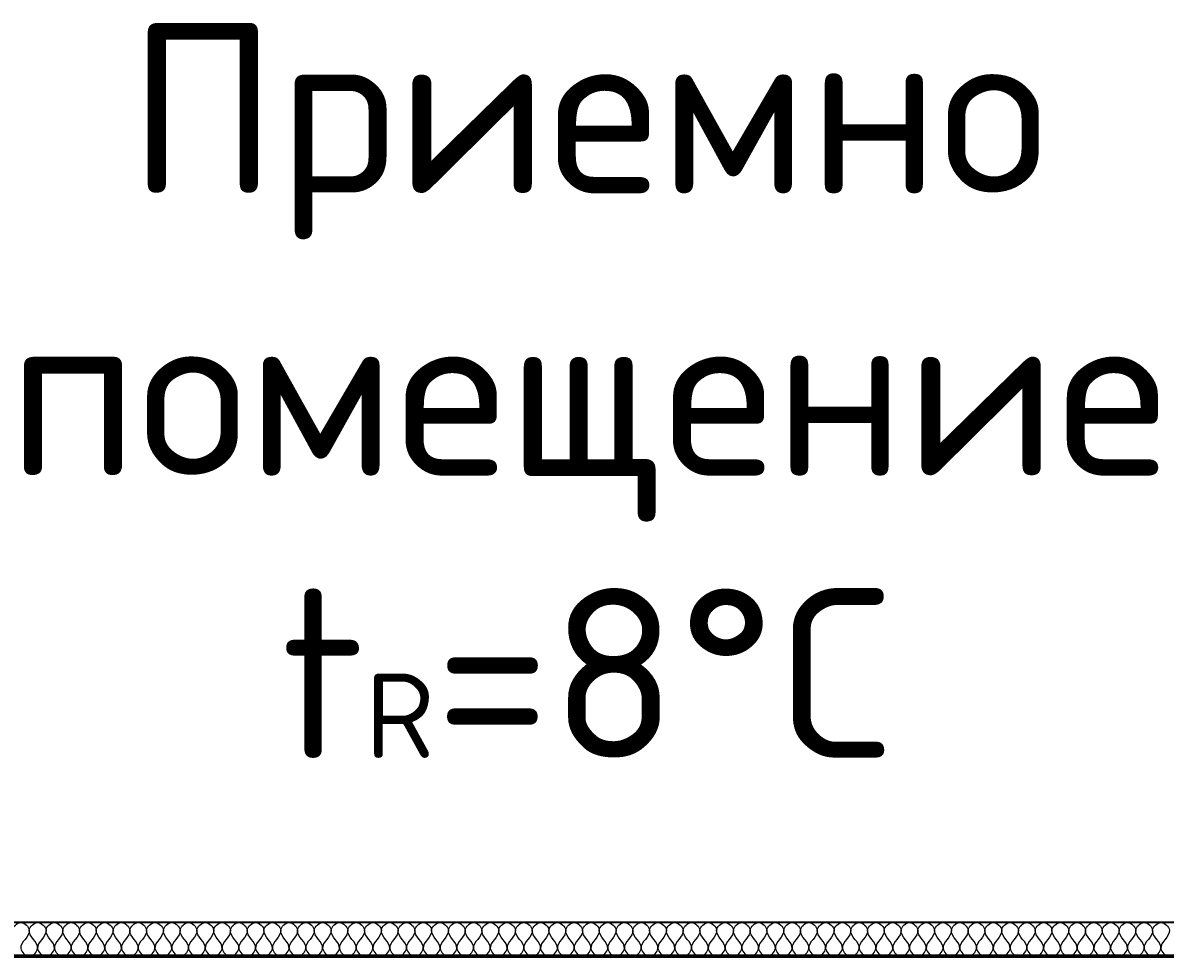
# Model space of a CAD drawing. Header units: metres. Extents: x 125 to 1179, y 511 to 749.
# Drawn here: x 966.9 to 1034.4, y 527.8 to 582.9 of the extents above; entities that cross this region are included whole.
import ezdxf

# ---------------------------------------------------------------- set-up
doc = ezdxf.new("R2010")
doc.units = ezdxf.units.M
doc.layers.add('Text18', color=8, linetype='Continuous', lineweight=18)
doc.styles.get("Standard").update_dxf_attribs({"font": 'arial.ttf'})

msp = doc.modelspace()

# ---------------------------------------------------------------- linework, layer by layer
for p, q in [((830.635, 529.829), (1170.635, 529.829)), ((828.635, 527.829), (1172.635, 527.829))]:
    msp.add_line(p, q)
at = {"lineweight": 50}
msp.add_line((822.635, 527.829), (1178.635, 527.829), dxfattribs=at)
at = {"layer": 'Text18', "color": 0, "ltscale": 0.5}
for points, knots in [([(966.28, 529.364), (966.31, 529.578), (966.775, 530.042), (967.66, 529.161), (966.378, 528.478), (967.049, 527.83), (967.27, 527.829)], [2.217326, 2.217326, 2.217326, 2.217326, 2.553667, 2.890008, 3.49416, 3.830501, 3.830501, 3.830501, 3.830501]), ([(967.27, 529.364), (967.3, 529.578), (967.765, 530.042), (968.651, 529.161), (967.368, 528.478), (968.039, 527.83), (968.261, 527.829)], [2.217326, 2.217326, 2.217326, 2.217326, 2.553667, 2.890008, 3.49416, 3.830501, 3.830501, 3.830501, 3.830501]), ([(968.261, 529.364), (968.29, 529.578), (968.756, 530.042), (969.641, 529.161), (968.358, 528.478), (969.029, 527.83), (969.251, 527.829)], [2.217326, 2.217326, 2.217326, 2.217326, 2.553667, 2.890008, 3.49416, 3.830501, 3.830501, 3.830501, 3.830501]), ([(969.251, 529.364), (969.281, 529.578), (969.746, 530.042), (970.631, 529.161), (969.348, 528.478), (970.019, 527.83), (970.241, 527.829)], [2.217326, 2.217326, 2.217326, 2.217326, 2.553667, 2.890008, 3.49416, 3.830501, 3.830501, 3.830501, 3.830501]), ([(970.241, 529.364), (970.271, 529.578), (970.736, 530.042), (971.621, 529.161), (970.339, 528.478), (971.01, 527.83), (971.232, 527.829)], [2.217326, 2.217326, 2.217326, 2.217326, 2.553667, 2.890008, 3.49416, 3.830501, 3.830501, 3.830501, 3.830501]), ([(971.232, 529.364), (971.261, 529.578), (971.726, 530.042), (972.612, 529.161), (971.329, 528.478), (972, 527.83), (972.222, 527.829)], [2.217326, 2.217326, 2.217326, 2.217326, 2.553667, 2.890008, 3.49416, 3.830501, 3.830501, 3.830501, 3.830501]), ([(972.222, 529.364), (972.251, 529.578), (972.717, 530.042), (973.602, 529.161), (972.319, 528.478), (972.99, 527.83), (973.212, 527.829)], [2.217326, 2.217326, 2.217326, 2.217326, 2.553667, 2.890008, 3.49416, 3.830501, 3.830501, 3.830501, 3.830501]), ([(973.212, 529.364), (973.242, 529.578), (973.707, 530.042), (974.592, 529.161), (973.309, 528.478), (973.98, 527.83), (974.202, 527.829)], [2.217326, 2.217326, 2.217326, 2.217326, 2.553667, 2.890008, 3.49416, 3.830501, 3.830501, 3.830501, 3.830501]), ([(974.202, 529.364), (974.232, 529.578), (974.697, 530.042), (975.582, 529.161), (974.3, 528.478), (974.971, 527.83), (975.193, 527.829)], [2.217326, 2.217326, 2.217326, 2.217326, 2.553667, 2.890008, 3.49416, 3.830501, 3.830501, 3.830501, 3.830501]), ([(975.193, 529.364), (975.222, 529.578), (975.687, 530.042), (976.573, 529.161), (975.29, 528.478), (975.961, 527.83), (976.183, 527.829)], [2.217326, 2.217326, 2.217326, 2.217326, 2.553667, 2.890008, 3.49416, 3.830501, 3.830501, 3.830501, 3.830501]), ([(976.183, 529.364), (976.212, 529.578), (976.678, 530.042), (977.563, 529.161), (976.28, 528.478), (976.951, 527.83), (977.173, 527.829)], [2.217326, 2.217326, 2.217326, 2.217326, 2.553667, 2.890008, 3.49416, 3.830501, 3.830501, 3.830501, 3.830501]), ([(977.173, 529.364), (977.203, 529.578), (977.668, 530.042), (978.553, 529.161), (977.27, 528.478), (977.941, 527.83), (978.163, 527.829)], [2.217326, 2.217326, 2.217326, 2.217326, 2.553667, 2.890008, 3.49416, 3.830501, 3.830501, 3.830501, 3.830501]), ([(978.163, 529.364), (978.193, 529.578), (978.658, 530.042), (979.544, 529.161), (978.261, 528.478), (978.932, 527.83), (979.154, 527.829)], [2.217326, 2.217326, 2.217326, 2.217326, 2.553667, 2.890008, 3.49416, 3.830501, 3.830501, 3.830501, 3.830501]), ([(979.154, 529.364), (979.183, 529.578), (979.648, 530.042), (980.534, 529.161), (979.251, 528.478), (979.922, 527.83), (980.144, 527.829)], [2.217326, 2.217326, 2.217326, 2.217326, 2.553667, 2.890008, 3.49416, 3.830501, 3.830501, 3.830501, 3.830501]), ([(980.144, 529.364), (980.173, 529.578), (980.639, 530.042), (981.524, 529.161), (980.241, 528.478), (980.912, 527.83), (981.134, 527.829)], [2.217326, 2.217326, 2.217326, 2.217326, 2.553667, 2.890008, 3.49416, 3.830501, 3.830501, 3.830501, 3.830501]), ([(981.134, 529.364), (981.164, 529.578), (981.629, 530.042), (982.514, 529.161), (981.231, 528.478), (981.902, 527.83), (982.124, 527.829)], [2.217326, 2.217326, 2.217326, 2.217326, 2.553667, 2.890008, 3.49416, 3.830501, 3.830501, 3.830501, 3.830501]), ([(982.124, 529.364), (982.154, 529.578), (982.619, 530.042), (983.505, 529.161), (982.222, 528.478), (982.893, 527.83), (983.115, 527.829)], [2.217326, 2.217326, 2.217326, 2.217326, 2.553667, 2.890008, 3.49416, 3.830501, 3.830501, 3.830501, 3.830501]), ([(983.115, 529.364), (983.144, 529.578), (983.609, 530.042), (984.495, 529.161), (983.212, 528.478), (983.883, 527.83), (984.105, 527.829)], [2.217326, 2.217326, 2.217326, 2.217326, 2.553667, 2.890008, 3.49416, 3.830501, 3.830501, 3.830501, 3.830501]), ([(984.105, 529.364), (984.134, 529.578), (984.6, 530.042), (985.485, 529.161), (984.202, 528.478), (984.873, 527.83), (985.095, 527.829)], [2.217326, 2.217326, 2.217326, 2.217326, 2.553667, 2.890008, 3.49416, 3.830501, 3.830501, 3.830501, 3.830501]), ([(985.095, 529.364), (985.125, 529.578), (985.59, 530.042), (986.475, 529.161), (985.193, 528.478), (985.863, 527.83), (986.085, 527.829)], [2.217326, 2.217326, 2.217326, 2.217326, 2.553667, 2.890008, 3.49416, 3.830501, 3.830501, 3.830501, 3.830501]), ([(986.085, 529.364), (986.115, 529.578), (986.58, 530.042), (987.466, 529.161), (986.183, 528.478), (986.854, 527.83), (987.076, 527.829)], [2.217326, 2.217326, 2.217326, 2.217326, 2.553667, 2.890008, 3.49416, 3.830501, 3.830501, 3.830501, 3.830501]), ([(987.076, 529.364), (987.105, 529.578), (987.57, 530.042), (988.456, 529.161), (987.173, 528.478), (987.844, 527.83), (988.066, 527.829)], [2.217326, 2.217326, 2.217326, 2.217326, 2.553667, 2.890008, 3.49416, 3.830501, 3.830501, 3.830501, 3.830501]), ([(988.066, 529.364), (988.095, 529.578), (988.561, 530.042), (989.446, 529.161), (988.163, 528.478), (988.834, 527.83), (989.056, 527.829)], [2.217326, 2.217326, 2.217326, 2.217326, 2.553667, 2.890008, 3.49416, 3.830501, 3.830501, 3.830501, 3.830501]), ([(989.056, 529.364), (989.086, 529.578), (989.551, 530.042), (990.436, 529.161), (989.154, 528.478), (989.824, 527.83), (990.046, 527.829)], [2.217326, 2.217326, 2.217326, 2.217326, 2.553667, 2.890008, 3.49416, 3.830501, 3.830501, 3.830501, 3.830501]), ([(990.046, 529.364), (990.076, 529.578), (990.541, 530.042), (991.427, 529.161), (990.144, 528.478), (990.815, 527.83), (991.037, 527.829)], [2.217326, 2.217326, 2.217326, 2.217326, 2.553667, 2.890008, 3.49416, 3.830501, 3.830501, 3.830501, 3.830501]), ([(991.037, 529.364), (991.066, 529.578), (991.531, 530.042), (992.417, 529.161), (991.134, 528.478), (991.805, 527.83), (992.027, 527.829)], [2.217326, 2.217326, 2.217326, 2.217326, 2.553667, 2.890008, 3.49416, 3.830501, 3.830501, 3.830501, 3.830501]), ([(992.027, 529.364), (992.056, 529.578), (992.522, 530.042), (993.407, 529.161), (992.124, 528.478), (992.795, 527.83), (993.017, 527.829)], [2.217326, 2.217326, 2.217326, 2.217326, 2.553667, 2.890008, 3.49416, 3.830501, 3.830501, 3.830501, 3.830501]), ([(993.017, 529.364), (993.047, 529.578), (993.512, 530.042), (994.397, 529.161), (993.115, 528.478), (993.785, 527.83), (994.007, 527.829)], [2.217326, 2.217326, 2.217326, 2.217326, 2.553667, 2.890008, 3.49416, 3.830501, 3.830501, 3.830501, 3.830501]), ([(994.007, 529.364), (994.037, 529.578), (994.502, 530.042), (995.388, 529.161), (994.105, 528.478), (994.776, 527.83), (994.998, 527.829)], [2.217326, 2.217326, 2.217326, 2.217326, 2.553667, 2.890008, 3.49416, 3.830501, 3.830501, 3.830501, 3.830501]), ([(994.998, 529.364), (995.027, 529.578), (995.492, 530.042), (996.378, 529.161), (995.095, 528.478), (995.766, 527.83), (995.988, 527.829)], [2.217326, 2.217326, 2.217326, 2.217326, 2.553667, 2.890008, 3.49416, 3.830501, 3.830501, 3.830501, 3.830501]), ([(995.988, 529.364), (996.017, 529.578), (996.483, 530.042), (997.368, 529.161), (996.085, 528.478), (996.756, 527.83), (996.978, 527.829)], [2.217326, 2.217326, 2.217326, 2.217326, 2.553667, 2.890008, 3.49416, 3.830501, 3.830501, 3.830501, 3.830501]), ([(996.978, 529.364), (997.008, 529.578), (997.473, 530.042), (998.358, 529.161), (997.076, 528.478), (997.746, 527.83), (997.968, 527.829)], [2.217326, 2.217326, 2.217326, 2.217326, 2.553667, 2.890008, 3.49416, 3.830501, 3.830501, 3.830501, 3.830501]), ([(997.968, 529.364), (997.998, 529.578), (998.463, 530.042), (999.349, 529.161), (998.066, 528.478), (998.737, 527.83), (998.959, 527.829)], [2.217326, 2.217326, 2.217326, 2.217326, 2.553667, 2.890008, 3.49416, 3.830501, 3.830501, 3.830501, 3.830501]), ([(998.959, 529.364), (998.988, 529.578), (999.453, 530.042), (1000.339, 529.161), (999.056, 528.478), (999.727, 527.83), (999.949, 527.829)], [2.217326, 2.217326, 2.217326, 2.217326, 2.553667, 2.890008, 3.49416, 3.830501, 3.830501, 3.830501, 3.830501]), ([(999.949, 529.364), (999.979, 529.578), (1000.444, 530.042), (1001.329, 529.161), (1000.046, 528.478), (1000.717, 527.83), (1000.939, 527.829)], [2.217326, 2.217326, 2.217326, 2.217326, 2.553667, 2.890008, 3.49416, 3.830501, 3.830501, 3.830501, 3.830501]), ([(1000.939, 529.364), (1000.969, 529.578), (1001.434, 530.042), (1002.319, 529.161), (1001.037, 528.478), (1001.707, 527.83), (1001.929, 527.829)], [2.217326, 2.217326, 2.217326, 2.217326, 2.553667, 2.890008, 3.49416, 3.830501, 3.830501, 3.830501, 3.830501]), ([(1001.929, 529.364), (1001.959, 529.578), (1002.424, 530.042), (1003.31, 529.161), (1002.027, 528.478), (1002.698, 527.83), (1002.92, 527.829)], [2.217326, 2.217326, 2.217326, 2.217326, 2.553667, 2.890008, 3.49416, 3.830501, 3.830501, 3.830501, 3.830501]), ([(1002.92, 529.364), (1002.949, 529.578), (1003.414, 530.042), (1004.3, 529.161), (1003.017, 528.478), (1003.688, 527.83), (1003.91, 527.829)], [2.217326, 2.217326, 2.217326, 2.217326, 2.553667, 2.890008, 3.49416, 3.830501, 3.830501, 3.830501, 3.830501]), ([(1003.91, 529.364), (1003.94, 529.578), (1004.405, 530.042), (1005.29, 529.161), (1004.007, 528.478), (1004.678, 527.83), (1004.9, 527.829)], [2.217326, 2.217326, 2.217326, 2.217326, 2.553667, 2.890008, 3.49416, 3.830501, 3.830501, 3.830501, 3.830501]), ([(1004.9, 529.364), (1004.93, 529.578), (1005.395, 530.042), (1006.28, 529.161), (1004.998, 528.478), (1005.668, 527.83), (1005.89, 527.829)], [2.217326, 2.217326, 2.217326, 2.217326, 2.553667, 2.890008, 3.49416, 3.830501, 3.830501, 3.830501, 3.830501]), ([(1005.89, 529.364), (1005.92, 529.578), (1006.385, 530.042), (1007.271, 529.161), (1005.988, 528.478), (1006.659, 527.83), (1006.881, 527.829)], [2.217326, 2.217326, 2.217326, 2.217326, 2.553667, 2.890008, 3.49416, 3.830501, 3.830501, 3.830501, 3.830501]), ([(1006.881, 529.364), (1006.91, 529.578), (1007.375, 530.042), (1008.261, 529.161), (1006.978, 528.478), (1007.649, 527.83), (1007.871, 527.829)], [2.217326, 2.217326, 2.217326, 2.217326, 2.553667, 2.890008, 3.49416, 3.830501, 3.830501, 3.830501, 3.830501]), ([(1007.871, 529.364), (1007.901, 529.578), (1008.366, 530.042), (1009.251, 529.161), (1007.968, 528.478), (1008.639, 527.83), (1008.861, 527.829)], [2.217326, 2.217326, 2.217326, 2.217326, 2.553667, 2.890008, 3.49416, 3.830501, 3.830501, 3.830501, 3.830501]), ([(1008.861, 529.364), (1008.891, 529.578), (1009.356, 530.042), (1010.241, 529.161), (1008.959, 528.478), (1009.63, 527.83), (1009.851, 527.829)], [2.217326, 2.217326, 2.217326, 2.217326, 2.553667, 2.890008, 3.49416, 3.830501, 3.830501, 3.830501, 3.830501]), ([(1009.851, 529.364), (1009.881, 529.578), (1010.346, 530.042), (1011.232, 529.161), (1009.949, 528.478), (1010.62, 527.83), (1010.842, 527.829)], [2.217326, 2.217326, 2.217326, 2.217326, 2.553667, 2.890008, 3.49416, 3.830501, 3.830501, 3.830501, 3.830501]), ([(1010.842, 529.364), (1010.871, 529.578), (1011.336, 530.042), (1012.222, 529.161), (1010.939, 528.478), (1011.61, 527.83), (1011.832, 527.829)], [2.217326, 2.217326, 2.217326, 2.217326, 2.553667, 2.890008, 3.49416, 3.830501, 3.830501, 3.830501, 3.830501]), ([(1011.832, 529.364), (1011.862, 529.578), (1012.327, 530.042), (1013.212, 529.161), (1011.929, 528.478), (1012.6, 527.83), (1012.822, 527.829)], [2.217326, 2.217326, 2.217326, 2.217326, 2.553667, 2.890008, 3.49416, 3.830501, 3.830501, 3.830501, 3.830501]), ([(1012.822, 529.364), (1012.852, 529.578), (1013.317, 530.042), (1014.202, 529.161), (1012.92, 528.478), (1013.591, 527.83), (1013.812, 527.829)], [2.217326, 2.217326, 2.217326, 2.217326, 2.553667, 2.890008, 3.49416, 3.830501, 3.830501, 3.830501, 3.830501]), ([(1013.812, 529.364), (1013.842, 529.578), (1014.307, 530.042), (1015.193, 529.161), (1013.91, 528.478), (1014.581, 527.83), (1014.803, 527.829)], [2.217326, 2.217326, 2.217326, 2.217326, 2.553667, 2.890008, 3.49416, 3.830501, 3.830501, 3.830501, 3.830501]), ([(1014.803, 529.364), (1014.832, 529.578), (1015.298, 530.042), (1016.183, 529.161), (1014.9, 528.478), (1015.571, 527.83), (1015.793, 527.829)], [2.217326, 2.217326, 2.217326, 2.217326, 2.553667, 2.890008, 3.49416, 3.830501, 3.830501, 3.830501, 3.830501]), ([(1015.793, 529.364), (1015.823, 529.578), (1016.288, 530.042), (1017.173, 529.161), (1015.89, 528.478), (1016.561, 527.83), (1016.783, 527.829)], [2.217326, 2.217326, 2.217326, 2.217326, 2.553667, 2.890008, 3.49416, 3.830501, 3.830501, 3.830501, 3.830501]), ([(1016.783, 529.364), (1016.813, 529.578), (1017.278, 530.042), (1018.163, 529.161), (1016.881, 528.478), (1017.552, 527.83), (1017.773, 527.829)], [2.217326, 2.217326, 2.217326, 2.217326, 2.553667, 2.890008, 3.49416, 3.830501, 3.830501, 3.830501, 3.830501]), ([(1017.773, 529.364), (1017.803, 529.578), (1018.268, 530.042), (1019.154, 529.161), (1017.871, 528.478), (1018.542, 527.83), (1018.764, 527.829)], [2.217326, 2.217326, 2.217326, 2.217326, 2.553667, 2.890008, 3.49416, 3.830501, 3.830501, 3.830501, 3.830501]), ([(1018.764, 529.364), (1018.793, 529.578), (1019.259, 530.042), (1020.144, 529.161), (1018.861, 528.478), (1019.532, 527.83), (1019.754, 527.829)], [2.217326, 2.217326, 2.217326, 2.217326, 2.553667, 2.890008, 3.49416, 3.830501, 3.830501, 3.830501, 3.830501]), ([(1019.754, 529.364), (1019.784, 529.578), (1020.249, 530.042), (1021.134, 529.161), (1019.851, 528.478), (1020.522, 527.83), (1020.744, 527.829)], [2.217326, 2.217326, 2.217326, 2.217326, 2.553667, 2.890008, 3.49416, 3.830501, 3.830501, 3.830501, 3.830501]), ([(1020.744, 529.364), (1020.774, 529.578), (1021.239, 530.042), (1022.124, 529.161), (1020.842, 528.478), (1021.513, 527.83), (1021.734, 527.829)], [2.217326, 2.217326, 2.217326, 2.217326, 2.553667, 2.890008, 3.49416, 3.830501, 3.830501, 3.830501, 3.830501]), ([(1021.734, 529.364), (1021.764, 529.578), (1022.229, 530.042), (1023.115, 529.161), (1021.832, 528.478), (1022.503, 527.83), (1022.725, 527.829)], [2.217326, 2.217326, 2.217326, 2.217326, 2.553667, 2.890008, 3.49416, 3.830501, 3.830501, 3.830501, 3.830501]), ([(1022.725, 529.364), (1022.754, 529.578), (1023.22, 530.042), (1024.105, 529.161), (1022.822, 528.478), (1023.493, 527.83), (1023.715, 527.829)], [2.217326, 2.217326, 2.217326, 2.217326, 2.553667, 2.890008, 3.49416, 3.830501, 3.830501, 3.830501, 3.830501]), ([(1023.715, 529.364), (1023.745, 529.578), (1024.21, 530.042), (1025.095, 529.161), (1023.812, 528.478), (1024.483, 527.83), (1024.705, 527.829)], [2.217326, 2.217326, 2.217326, 2.217326, 2.553667, 2.890008, 3.49416, 3.830501, 3.830501, 3.830501, 3.830501]), ([(1024.705, 529.364), (1024.735, 529.578), (1025.2, 530.042), (1026.085, 529.161), (1024.803, 528.478), (1025.474, 527.83), (1025.695, 527.829)], [2.217326, 2.217326, 2.217326, 2.217326, 2.553667, 2.890008, 3.49416, 3.830501, 3.830501, 3.830501, 3.830501]), ([(1025.695, 529.364), (1025.725, 529.578), (1026.19, 530.042), (1027.076, 529.161), (1025.793, 528.478), (1026.464, 527.83), (1026.686, 527.829)], [2.217326, 2.217326, 2.217326, 2.217326, 2.553667, 2.890008, 3.49416, 3.830501, 3.830501, 3.830501, 3.830501]), ([(1026.686, 529.364), (1026.715, 529.578), (1027.181, 530.042), (1028.066, 529.161), (1026.783, 528.478), (1027.454, 527.83), (1027.676, 527.829)], [2.217326, 2.217326, 2.217326, 2.217326, 2.553667, 2.890008, 3.49416, 3.830501, 3.830501, 3.830501, 3.830501]), ([(1027.676, 529.364), (1027.706, 529.578), (1028.171, 530.042), (1029.056, 529.161), (1027.773, 528.478), (1028.444, 527.83), (1028.666, 527.829)], [2.217326, 2.217326, 2.217326, 2.217326, 2.553667, 2.890008, 3.49416, 3.830501, 3.830501, 3.830501, 3.830501]), ([(1028.666, 529.364), (1028.696, 529.578), (1029.161, 530.042), (1030.046, 529.161), (1028.764, 528.478), (1029.435, 527.83), (1029.657, 527.829)], [2.217326, 2.217326, 2.217326, 2.217326, 2.553667, 2.890008, 3.49416, 3.830501, 3.830501, 3.830501, 3.830501]), ([(1029.657, 529.364), (1029.686, 529.578), (1030.151, 530.042), (1031.037, 529.161), (1029.754, 528.478), (1030.425, 527.83), (1030.647, 527.829)], [2.217326, 2.217326, 2.217326, 2.217326, 2.553667, 2.890008, 3.49416, 3.830501, 3.830501, 3.830501, 3.830501]), ([(1030.647, 529.364), (1030.676, 529.578), (1031.142, 530.042), (1032.027, 529.161), (1030.744, 528.478), (1031.415, 527.83), (1031.637, 527.829)], [2.217326, 2.217326, 2.217326, 2.217326, 2.553667, 2.890008, 3.49416, 3.830501, 3.830501, 3.830501, 3.830501]), ([(1031.637, 529.364), (1031.667, 529.578), (1032.132, 530.042), (1033.017, 529.161), (1031.734, 528.478), (1032.405, 527.83), (1032.627, 527.829)], [2.217326, 2.217326, 2.217326, 2.217326, 2.553667, 2.890008, 3.49416, 3.830501, 3.830501, 3.830501, 3.830501]), ([(1032.627, 529.364), (1032.657, 529.578), (1033.122, 530.042), (1034.007, 529.161), (1032.725, 528.478), (1033.396, 527.83), (1033.618, 527.829)], [2.217326, 2.217326, 2.217326, 2.217326, 2.553667, 2.890008, 3.49416, 3.830501, 3.830501, 3.830501, 3.830501]), ([(1033.618, 529.364), (1033.647, 529.578), (1034.112, 530.042), (1034.998, 529.161), (1033.715, 528.478), (1034.386, 527.83), (1034.608, 527.829)], [2.217326, 2.217326, 2.217326, 2.217326, 2.553667, 2.890008, 3.49416, 3.830501, 3.830501, 3.830501, 3.830501]), ([(967.27, 527.829), (967.503, 527.832), (968.154, 528.476), (967.217, 528.981), (967.27, 529.364)], [1.2768335, 1.2768335, 1.2768335, 1.2768335, 1.6131741, 2.2173264, 2.2173264, 2.2173264, 2.2173264]), ([(968.261, 527.829), (968.493, 527.832), (969.144, 528.476), (968.208, 528.981), (968.261, 529.364)], [1.2768335, 1.2768335, 1.2768335, 1.2768335, 1.6131741, 2.2173264, 2.2173264, 2.2173264, 2.2173264]), ([(969.251, 527.829), (969.484, 527.832), (970.134, 528.476), (969.198, 528.981), (969.251, 529.364)], [1.2768335, 1.2768335, 1.2768335, 1.2768335, 1.6131741, 2.2173264, 2.2173264, 2.2173264, 2.2173264]), ([(970.241, 527.829), (970.474, 527.832), (971.125, 528.476), (970.188, 528.981), (970.241, 529.364)], [1.2768335, 1.2768335, 1.2768335, 1.2768335, 1.6131741, 2.2173264, 2.2173264, 2.2173264, 2.2173264]), ([(971.232, 527.829), (971.464, 527.832), (972.115, 528.476), (971.178, 528.981), (971.232, 529.364)], [1.2768335, 1.2768335, 1.2768335, 1.2768335, 1.6131741, 2.2173264, 2.2173264, 2.2173264, 2.2173264]), ([(972.222, 527.829), (972.454, 527.832), (973.105, 528.476), (972.169, 528.981), (972.222, 529.364)], [1.2768335, 1.2768335, 1.2768335, 1.2768335, 1.6131741, 2.2173264, 2.2173264, 2.2173264, 2.2173264]), ([(973.212, 527.829), (973.445, 527.832), (974.095, 528.476), (973.159, 528.981), (973.212, 529.364)], [1.2768335, 1.2768335, 1.2768335, 1.2768335, 1.6131741, 2.2173264, 2.2173264, 2.2173264, 2.2173264]), ([(974.202, 527.829), (974.435, 527.832), (975.086, 528.476), (974.149, 528.981), (974.202, 529.364)], [1.2768335, 1.2768335, 1.2768335, 1.2768335, 1.6131741, 2.2173264, 2.2173264, 2.2173264, 2.2173264]), ([(975.193, 527.829), (975.425, 527.832), (976.076, 528.476), (975.139, 528.981), (975.193, 529.364)], [1.2768335, 1.2768335, 1.2768335, 1.2768335, 1.6131741, 2.2173264, 2.2173264, 2.2173264, 2.2173264]), ([(976.183, 527.829), (976.415, 527.832), (977.066, 528.476), (976.13, 528.981), (976.183, 529.364)], [1.2768335, 1.2768335, 1.2768335, 1.2768335, 1.6131741, 2.2173264, 2.2173264, 2.2173264, 2.2173264]), ([(977.173, 527.829), (977.406, 527.832), (978.056, 528.476), (977.12, 528.981), (977.173, 529.364)], [1.2768335, 1.2768335, 1.2768335, 1.2768335, 1.6131741, 2.2173264, 2.2173264, 2.2173264, 2.2173264]), ([(978.163, 527.829), (978.396, 527.832), (979.047, 528.476), (978.11, 528.981), (978.163, 529.364)], [1.2768335, 1.2768335, 1.2768335, 1.2768335, 1.6131741, 2.2173264, 2.2173264, 2.2173264, 2.2173264]), ([(979.154, 527.829), (979.386, 527.832), (980.037, 528.476), (979.1, 528.981), (979.154, 529.364)], [1.2768335, 1.2768335, 1.2768335, 1.2768335, 1.6131741, 2.2173264, 2.2173264, 2.2173264, 2.2173264]), ([(980.144, 527.829), (980.377, 527.832), (981.027, 528.476), (980.091, 528.981), (980.144, 529.364)], [1.2768335, 1.2768335, 1.2768335, 1.2768335, 1.6131741, 2.2173264, 2.2173264, 2.2173264, 2.2173264]), ([(981.134, 527.829), (981.367, 527.832), (982.017, 528.476), (981.081, 528.981), (981.134, 529.364)], [1.2768335, 1.2768335, 1.2768335, 1.2768335, 1.6131741, 2.2173264, 2.2173264, 2.2173264, 2.2173264]), ([(982.124, 527.829), (982.357, 527.832), (983.008, 528.476), (982.071, 528.981), (982.124, 529.364)], [1.2768335, 1.2768335, 1.2768335, 1.2768335, 1.6131741, 2.2173264, 2.2173264, 2.2173264, 2.2173264]), ([(983.115, 527.829), (983.347, 527.832), (983.998, 528.476), (983.061, 528.981), (983.115, 529.364)], [1.2768335, 1.2768335, 1.2768335, 1.2768335, 1.6131741, 2.2173264, 2.2173264, 2.2173264, 2.2173264]), ([(984.105, 527.829), (984.338, 527.832), (984.988, 528.476), (984.052, 528.981), (984.105, 529.364)], [1.2768335, 1.2768335, 1.2768335, 1.2768335, 1.6131741, 2.2173264, 2.2173264, 2.2173264, 2.2173264]), ([(985.095, 527.829), (985.328, 527.832), (985.979, 528.476), (985.042, 528.981), (985.095, 529.364)], [1.2768335, 1.2768335, 1.2768335, 1.2768335, 1.6131741, 2.2173264, 2.2173264, 2.2173264, 2.2173264]), ([(986.085, 527.829), (986.318, 527.832), (986.969, 528.476), (986.032, 528.981), (986.085, 529.364)], [1.2768335, 1.2768335, 1.2768335, 1.2768335, 1.6131741, 2.2173264, 2.2173264, 2.2173264, 2.2173264]), ([(987.076, 527.829), (987.308, 527.832), (987.959, 528.476), (987.022, 528.981), (987.076, 529.364)], [1.2768335, 1.2768335, 1.2768335, 1.2768335, 1.6131741, 2.2173264, 2.2173264, 2.2173264, 2.2173264]), ([(988.066, 527.829), (988.299, 527.832), (988.949, 528.476), (988.013, 528.981), (988.066, 529.364)], [1.2768335, 1.2768335, 1.2768335, 1.2768335, 1.6131741, 2.2173264, 2.2173264, 2.2173264, 2.2173264]), ([(989.056, 527.829), (989.289, 527.832), (989.94, 528.476), (989.003, 528.981), (989.056, 529.364)], [1.2768335, 1.2768335, 1.2768335, 1.2768335, 1.6131741, 2.2173264, 2.2173264, 2.2173264, 2.2173264]), ([(990.046, 527.829), (990.279, 527.832), (990.93, 528.476), (989.993, 528.981), (990.046, 529.364)], [1.2768335, 1.2768335, 1.2768335, 1.2768335, 1.6131741, 2.2173264, 2.2173264, 2.2173264, 2.2173264]), ([(991.037, 527.829), (991.269, 527.832), (991.92, 528.476), (990.983, 528.981), (991.037, 529.364)], [1.2768335, 1.2768335, 1.2768335, 1.2768335, 1.6131741, 2.2173264, 2.2173264, 2.2173264, 2.2173264]), ([(992.027, 527.829), (992.26, 527.832), (992.91, 528.476), (991.974, 528.981), (992.027, 529.364)], [1.2768335, 1.2768335, 1.2768335, 1.2768335, 1.6131741, 2.2173264, 2.2173264, 2.2173264, 2.2173264]), ([(993.017, 527.829), (993.25, 527.832), (993.901, 528.476), (992.964, 528.981), (993.017, 529.364)], [1.2768335, 1.2768335, 1.2768335, 1.2768335, 1.6131741, 2.2173264, 2.2173264, 2.2173264, 2.2173264]), ([(994.007, 527.829), (994.24, 527.832), (994.891, 528.476), (993.954, 528.981), (994.007, 529.364)], [1.2768335, 1.2768335, 1.2768335, 1.2768335, 1.6131741, 2.2173264, 2.2173264, 2.2173264, 2.2173264]), ([(994.998, 527.829), (995.23, 527.832), (995.881, 528.476), (994.944, 528.981), (994.998, 529.364)], [1.2768335, 1.2768335, 1.2768335, 1.2768335, 1.6131741, 2.2173264, 2.2173264, 2.2173264, 2.2173264]), ([(995.988, 527.829), (996.221, 527.832), (996.871, 528.476), (995.935, 528.981), (995.988, 529.364)], [1.2768335, 1.2768335, 1.2768335, 1.2768335, 1.6131741, 2.2173264, 2.2173264, 2.2173264, 2.2173264]), ([(996.978, 527.829), (997.211, 527.832), (997.862, 528.476), (996.925, 528.981), (996.978, 529.364)], [1.2768335, 1.2768335, 1.2768335, 1.2768335, 1.6131741, 2.2173264, 2.2173264, 2.2173264, 2.2173264]), ([(997.968, 527.829), (998.201, 527.832), (998.852, 528.476), (997.915, 528.981), (997.968, 529.364)], [1.2768335, 1.2768335, 1.2768335, 1.2768335, 1.6131741, 2.2173264, 2.2173264, 2.2173264, 2.2173264]), ([(998.959, 527.829), (999.191, 527.832), (999.842, 528.476), (998.905, 528.981), (998.959, 529.364)], [1.2768335, 1.2768335, 1.2768335, 1.2768335, 1.6131741, 2.2173264, 2.2173264, 2.2173264, 2.2173264]), ([(999.949, 527.829), (1000.182, 527.832), (1000.832, 528.476), (999.896, 528.981), (999.949, 529.364)], [1.2768335, 1.2768335, 1.2768335, 1.2768335, 1.6131741, 2.2173264, 2.2173264, 2.2173264, 2.2173264]), ([(1000.939, 527.829), (1001.172, 527.832), (1001.823, 528.476), (1000.886, 528.981), (1000.939, 529.364)], [1.2768335, 1.2768335, 1.2768335, 1.2768335, 1.6131741, 2.2173264, 2.2173264, 2.2173264, 2.2173264]), ([(1001.929, 527.829), (1002.162, 527.832), (1002.813, 528.476), (1001.876, 528.981), (1001.929, 529.364)], [1.2768335, 1.2768335, 1.2768335, 1.2768335, 1.6131741, 2.2173264, 2.2173264, 2.2173264, 2.2173264]), ([(1002.92, 527.829), (1003.152, 527.832), (1003.803, 528.476), (1002.866, 528.981), (1002.92, 529.364)], [1.2768335, 1.2768335, 1.2768335, 1.2768335, 1.6131741, 2.2173264, 2.2173264, 2.2173264, 2.2173264]), ([(1003.91, 527.829), (1004.143, 527.832), (1004.793, 528.476), (1003.857, 528.981), (1003.91, 529.364)], [1.2768335, 1.2768335, 1.2768335, 1.2768335, 1.6131741, 2.2173264, 2.2173264, 2.2173264, 2.2173264]), ([(1004.9, 527.829), (1005.133, 527.832), (1005.784, 528.476), (1004.847, 528.981), (1004.9, 529.364)], [1.2768335, 1.2768335, 1.2768335, 1.2768335, 1.6131741, 2.2173264, 2.2173264, 2.2173264, 2.2173264]), ([(1005.89, 527.829), (1006.123, 527.832), (1006.774, 528.476), (1005.837, 528.981), (1005.89, 529.364)], [1.2768335, 1.2768335, 1.2768335, 1.2768335, 1.6131741, 2.2173264, 2.2173264, 2.2173264, 2.2173264]), ([(1006.881, 527.829), (1007.113, 527.832), (1007.764, 528.476), (1006.827, 528.981), (1006.881, 529.364)], [1.2768335, 1.2768335, 1.2768335, 1.2768335, 1.6131741, 2.2173264, 2.2173264, 2.2173264, 2.2173264]), ([(1007.871, 527.829), (1008.104, 527.832), (1008.754, 528.476), (1007.818, 528.981), (1007.871, 529.364)], [1.2768335, 1.2768335, 1.2768335, 1.2768335, 1.6131741, 2.2173264, 2.2173264, 2.2173264, 2.2173264]), ([(1008.861, 527.829), (1009.094, 527.832), (1009.745, 528.476), (1008.808, 528.981), (1008.861, 529.364)], [1.2768335, 1.2768335, 1.2768335, 1.2768335, 1.6131741, 2.2173264, 2.2173264, 2.2173264, 2.2173264]), ([(1009.851, 527.829), (1010.084, 527.832), (1010.735, 528.476), (1009.798, 528.981), (1009.851, 529.364)], [1.2768335, 1.2768335, 1.2768335, 1.2768335, 1.6131741, 2.2173264, 2.2173264, 2.2173264, 2.2173264]), ([(1010.842, 527.829), (1011.074, 527.832), (1011.725, 528.476), (1010.788, 528.981), (1010.842, 529.364)], [1.2768335, 1.2768335, 1.2768335, 1.2768335, 1.6131741, 2.2173264, 2.2173264, 2.2173264, 2.2173264]), ([(1011.832, 527.829), (1012.065, 527.832), (1012.715, 528.476), (1011.779, 528.981), (1011.832, 529.364)], [1.2768335, 1.2768335, 1.2768335, 1.2768335, 1.6131741, 2.2173264, 2.2173264, 2.2173264, 2.2173264]), ([(1012.822, 527.829), (1013.055, 527.832), (1013.706, 528.476), (1012.769, 528.981), (1012.822, 529.364)], [1.2768335, 1.2768335, 1.2768335, 1.2768335, 1.6131741, 2.2173264, 2.2173264, 2.2173264, 2.2173264]), ([(1013.812, 527.829), (1014.045, 527.832), (1014.696, 528.476), (1013.759, 528.981), (1013.812, 529.364)], [1.2768335, 1.2768335, 1.2768335, 1.2768335, 1.6131741, 2.2173264, 2.2173264, 2.2173264, 2.2173264]), ([(1014.803, 527.829), (1015.035, 527.832), (1015.686, 528.476), (1014.749, 528.981), (1014.803, 529.364)], [1.2768335, 1.2768335, 1.2768335, 1.2768335, 1.6131741, 2.2173264, 2.2173264, 2.2173264, 2.2173264]), ([(1015.793, 527.829), (1016.026, 527.832), (1016.676, 528.476), (1015.74, 528.981), (1015.793, 529.364)], [1.2768335, 1.2768335, 1.2768335, 1.2768335, 1.6131741, 2.2173264, 2.2173264, 2.2173264, 2.2173264]), ([(1016.783, 527.829), (1017.016, 527.832), (1017.667, 528.476), (1016.73, 528.981), (1016.783, 529.364)], [1.2768335, 1.2768335, 1.2768335, 1.2768335, 1.6131741, 2.2173264, 2.2173264, 2.2173264, 2.2173264]), ([(1017.773, 527.829), (1018.006, 527.832), (1018.657, 528.476), (1017.72, 528.981), (1017.773, 529.364)], [1.2768335, 1.2768335, 1.2768335, 1.2768335, 1.6131741, 2.2173264, 2.2173264, 2.2173264, 2.2173264]), ([(1018.764, 527.829), (1018.996, 527.832), (1019.647, 528.476), (1018.711, 528.981), (1018.764, 529.364)], [1.2768335, 1.2768335, 1.2768335, 1.2768335, 1.6131741, 2.2173264, 2.2173264, 2.2173264, 2.2173264]), ([(1019.754, 527.829), (1019.987, 527.832), (1020.637, 528.476), (1019.701, 528.981), (1019.754, 529.364)], [1.2768335, 1.2768335, 1.2768335, 1.2768335, 1.6131741, 2.2173264, 2.2173264, 2.2173264, 2.2173264]), ([(1020.744, 527.829), (1020.977, 527.832), (1021.628, 528.476), (1020.691, 528.981), (1020.744, 529.364)], [1.2768335, 1.2768335, 1.2768335, 1.2768335, 1.6131741, 2.2173264, 2.2173264, 2.2173264, 2.2173264]), ([(1021.734, 527.829), (1021.967, 527.832), (1022.618, 528.476), (1021.681, 528.981), (1021.734, 529.364)], [1.2768335, 1.2768335, 1.2768335, 1.2768335, 1.6131741, 2.2173264, 2.2173264, 2.2173264, 2.2173264]), ([(1022.725, 527.829), (1022.957, 527.832), (1023.608, 528.476), (1022.672, 528.981), (1022.725, 529.364)], [1.2768335, 1.2768335, 1.2768335, 1.2768335, 1.6131741, 2.2173264, 2.2173264, 2.2173264, 2.2173264]), ([(1023.715, 527.829), (1023.948, 527.832), (1024.598, 528.476), (1023.662, 528.981), (1023.715, 529.364)], [1.2768335, 1.2768335, 1.2768335, 1.2768335, 1.6131741, 2.2173264, 2.2173264, 2.2173264, 2.2173264]), ([(1024.705, 527.829), (1024.938, 527.832), (1025.589, 528.476), (1024.652, 528.981), (1024.705, 529.364)], [1.2768335, 1.2768335, 1.2768335, 1.2768335, 1.6131741, 2.2173264, 2.2173264, 2.2173264, 2.2173264]), ([(1025.695, 527.829), (1025.928, 527.832), (1026.579, 528.476), (1025.642, 528.981), (1025.695, 529.364)], [1.2768335, 1.2768335, 1.2768335, 1.2768335, 1.6131741, 2.2173264, 2.2173264, 2.2173264, 2.2173264]), ([(1026.686, 527.829), (1026.918, 527.832), (1027.569, 528.476), (1026.633, 528.981), (1026.686, 529.364)], [1.2768335, 1.2768335, 1.2768335, 1.2768335, 1.6131741, 2.2173264, 2.2173264, 2.2173264, 2.2173264]), ([(1027.676, 527.829), (1027.909, 527.832), (1028.559, 528.476), (1027.623, 528.981), (1027.676, 529.364)], [1.2768335, 1.2768335, 1.2768335, 1.2768335, 1.6131741, 2.2173264, 2.2173264, 2.2173264, 2.2173264]), ([(1028.666, 527.829), (1028.899, 527.832), (1029.55, 528.476), (1028.613, 528.981), (1028.666, 529.364)], [1.2768335, 1.2768335, 1.2768335, 1.2768335, 1.6131741, 2.2173264, 2.2173264, 2.2173264, 2.2173264]), ([(1029.657, 527.829), (1029.889, 527.832), (1030.54, 528.476), (1029.603, 528.981), (1029.657, 529.364)], [1.2768335, 1.2768335, 1.2768335, 1.2768335, 1.6131741, 2.2173264, 2.2173264, 2.2173264, 2.2173264]), ([(1030.647, 527.829), (1030.879, 527.832), (1031.53, 528.476), (1030.594, 528.981), (1030.647, 529.364)], [1.2768335, 1.2768335, 1.2768335, 1.2768335, 1.6131741, 2.2173264, 2.2173264, 2.2173264, 2.2173264]), ([(1031.637, 527.829), (1031.87, 527.832), (1032.52, 528.476), (1031.584, 528.981), (1031.637, 529.364)], [1.2768335, 1.2768335, 1.2768335, 1.2768335, 1.6131741, 2.2173264, 2.2173264, 2.2173264, 2.2173264]), ([(1032.627, 527.829), (1032.86, 527.832), (1033.511, 528.476), (1032.574, 528.981), (1032.627, 529.364)], [1.2768335, 1.2768335, 1.2768335, 1.2768335, 1.6131741, 2.2173264, 2.2173264, 2.2173264, 2.2173264]), ([(1033.618, 527.829), (1033.85, 527.832), (1034.501, 528.476), (1033.564, 528.981), (1033.618, 529.364)], [1.2768335, 1.2768335, 1.2768335, 1.2768335, 1.6131741, 2.2173264, 2.2173264, 2.2173264, 2.2173264])]:
    msp.add_open_spline(points, degree=3, knots=knots, dxfattribs=at)

# ---------------------------------------------------------------- texts
at = {"insert": (1000.25, 561.205), "char_height": 10, "attachment_point": 5}
msp.add_mtext_dynamic_manual_height_columns('{\\fISOCPEUR|b0|i0|c204|p34;Приемно помещение t\\H0.5x;R\\H2x;=8\\H1x;%%DC}', width=80.68423, gutter_width=12.5, heights=[0], dxfattribs=at)

doc.saveas('drawing.dxf')
